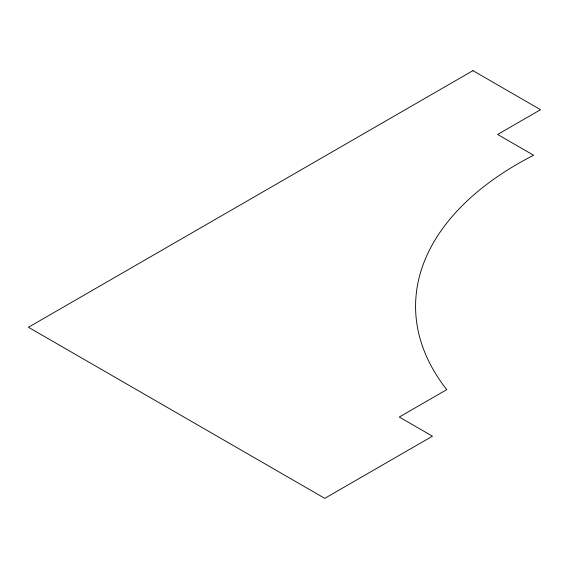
<?xml version="1.0" encoding="UTF-8"?>
<svg xmlns="http://www.w3.org/2000/svg" width="569" height="569" viewBox="0 0 569 569"><rect width="100%" height="100%" fill="white"/><g stroke="black" fill="none" stroke-linecap="round" stroke-linejoin="round"><path stroke-width="0.85" d="M472.931 70.648L28.45 327.267L324.771 498.352L432.461 436.174L399.296 417.027L446.757 389.63A349.217 201.618 0 0 1 533.608 155.245L497.626 134.469L540.55 109.689L472.931 70.648"/></g></svg>
